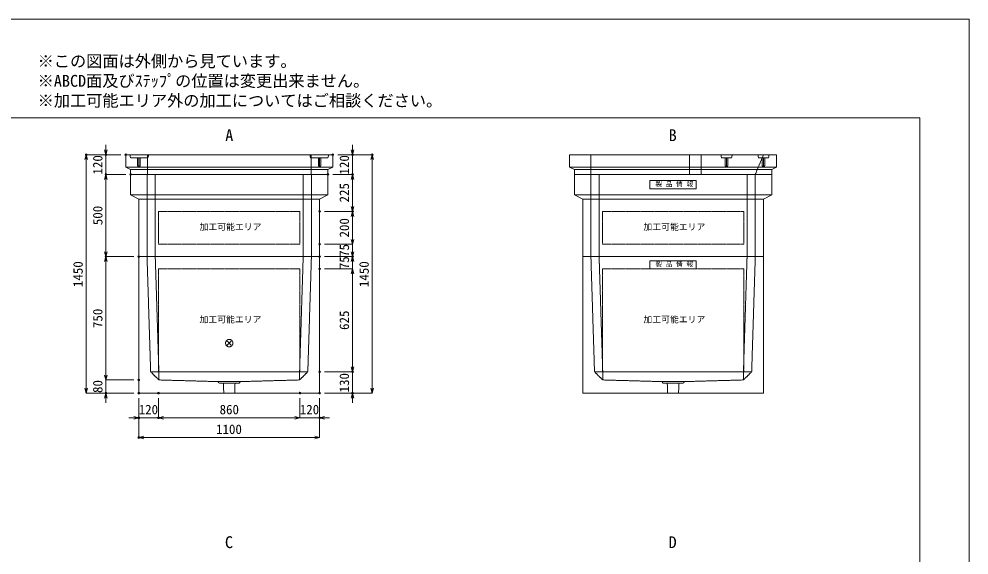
# Model space of a CAD drawing. Units: millimetres, scale not verified. Extents: x -4455 to 4455, y -3150 to 3150.
# Drawn here: x -1324 to 4455, y -109 to 3150 of the extents above; entities that cross this region are included whole.
import ezdxf
from ezdxf.enums import TextEntityAlignment as Align

# ---------------------------------------------------------------- set-up
doc = ezdxf.new("R2010")
doc.units = ezdxf.units.MM
doc.header["$LTSCALE"] = 20
doc.header["$PDMODE"] = 32
doc.header["$PDSIZE"] = 10
doc.linetypes.add('LONG_DASHED1', pattern=[7, 6, -1])
doc.linetypes.add('LONG_DOUBLE_CHAIN', pattern=[21.8, 18, -1, 0.6, -0.6, 0.6, -1])
for name, color, linetype, lineweight in [('0-0_D-TTL', 7, 'Continuous', 9), ('0-1_Defpoints', 7, 'Continuous', 9), ('0-3_D-TTL-TXT', 7, 'Continuous', 9), ('0-4_D-STR-TXT', 7, 'Continuous', 9), ('0-5_D-STR-DIM', 3, 'Continuous', 9), ('0-6_0', 7, 'Continuous', 9), ('0-7_D-STR', 7, 'Continuous', 9), ('0-9_D-STR-STR5', 1, 'LONG_DOUBLE_CHAIN', 9), ('0-A_D-STR-STR1', 7, 'LONG_DASHED1', 9), ('0-B_D-STR-STR2', 1, 'LONG_DASHED1', 9)]:
    doc.layers.add(name, color=color, linetype=linetype, lineweight=lineweight)
doc.styles.add('ＭＳ ゴシック', font='')
doc.styles.get('ＭＳ ゴシック').set_extended_font_data('MS Gothic')

# ---------------------------------------------------------------- blocks, each defined once
blk = doc.blocks.new('A$C4DE05FD1')
at = {"layer": '0-0_D-TTL', "color": 134}
for p, q in [((4000, 76000), (114800, 76000)), ((114800, 76000), (114800, 4000))]:
    blk.add_line(p, q, dxfattribs=at)
at = {"layer": '0-1_Defpoints', "color": 134}
for p, q in [((0, 84000), (118800, 84000)), ((118800, 84000), (118800, 0))]:
    blk.add_line(p, q, dxfattribs=at)
at = {"layer": '0-3_D-TTL-TXT', "style": 'ＭＳ ゴシック'}
for s, p in [('※この図面は外側から見ています。', (43260.9, 79815.7)), ('※ABCD面及びｽﾃｯﾌﾟの位置は変更出来ません。', (43260.9, 78215.7)), ('※加工可能エリア外の加工についてはご相談ください。', (43260.9, 76615.7))]:
    blk.add_text(s, height=962.2, dxfattribs=at).set_placement(p, align=Align.BOTTOM_LEFT)
blk = doc.blocks.new('_Open30')
at = {"layer": '0-6_0'}
blk.add_line((0, 0), (-20, 0), dxfattribs=at)
blk.add_lwpolyline([(-20, 5.36), (0, 0), (-20, -5.36)], dxfattribs=at)
blk = doc.blocks.new('A$C31CA379A')
at = {"layer": '0-4_D-STR-TXT', "style": 'ＭＳ ゴシック'}
for s, p in [('A', (-325.9, -2190.5)), ('B', (35638.6, -2190.5)), ('C', (-351.4, -35190.5)), ('D', (35638.6, -35190.5))]:
    blk.add_text(s, height=962.2, dxfattribs=at).set_placement(p, align=Align.BOTTOM_LEFT)
blk = doc.blocks.new('A$C737D46CD')
at = {"layer": '0-A_D-STR-STR1', "linetype": 'Continuous'}
blk.add_lwpolyline([(-2820, 0), (2820, 0), (2820, -1000), (-2820, -1000)], close=True, dxfattribs=at)
at = {"layer": '0-A_D-STR-STR1', "style": 'ＭＳ ゴシック'}
blk.add_text('製 品 情 報', height=577.3, dxfattribs=at).set_placement((-2149.6, -882.5), align=Align.BOTTOM_LEFT)
blk = doc.blocks.new('A$C531455C1')
at = {"layer": '0-7_D-STR'}
for p, q in [((-11000, 0), (11000, 0)), ((-11000, -16600), (-11000, 0)), ((11000, -16600), (11000, 0)), ((-11000, -16600), (11000, -16600))]:
    blk.add_line(p, q, dxfattribs=at)
at = {"layer": '0-7_D-STR', "linetype": 'LONG_DASHED1'}
for p, q in [((-10000, 0), (-9560, -14000)), ((-9000, 0), (-8560, -14000)), ((9000, 0), (8560, -14000)), ((10000, 0), (9560, -14000)), ((-8560, -15000), (-9560, -14000)), ((9560, -14000), (-9560, -14000)), ((-8560, -15000), (-8560, -14000)), ((-8560, -15000), (-1400, -15200)), ((8560, -15000), (1400, -15200)), ((8560, -15000), (9560, -14000)), ((8560, -15000), (8560, -14000)), ((-1200, -15380), (-1400, -15200)), ((1400, -15200), (-1400, -15200)), ((1200, -15380), (-1200, -15380)), ((-666, -16600), (-705, -15380)), ((666, -16600), (705, -15380)), ((1200, -15380), (1400, -15200))]:
    blk.add_line(p, q, dxfattribs=at)
at = {"layer": '0-9_D-STR-STR5'}
for p, q in [((8600, -1500), (8600, -14000)), ((8600, -14000), (-8600, -14000))]:
    blk.add_line(p, q, dxfattribs=at)
blk.add_lwpolyline([(8600, -1500), (-8600, -1500), (-8600, -14000)], dxfattribs=at)
at = {"layer": '0-A_D-STR-STR1'}
blk.add_blockref('A$C737D46CD', (0, -500), dxfattribs=at)
blk = doc.blocks.new('A$C5B81087F')
at = {"layer": '0-7_D-STR'}
for p, q in [((-12600, 2400), (12600, 2400)), ((-12600, 2400), (-12600, 900)), ((12600, 2400), (12600, 900)), ((-12600, 900), (12600, 900)), ((-12000, 600), (-12600, 900)), ((-12000, 600), (12000, 600)), ((-12000, 0), (-12000, 600)), ((-12000, 0), (12000, 0))]:
    blk.add_line(p, q, dxfattribs=at)
at = {"layer": '0-7_D-STR', "linetype": 'LONG_DASHED1'}
for p, q in [((-10000, 0), (-10000, 2400)), ((2000, 0), (2000, 2400)), ((3400, 0), (3400, 2400)), ((5900, 2000), (5800, 2400)), ((7100, 2000), (7200, 2400)), ((10000, 0), (11000, 2400)), ((10400, 2000), (10300, 2400)), ((11600, 2000), (11700, 2400)), ((5900, 2000), (7100, 2000)), ((10400, 2000), (11600, 2000))]:
    blk.add_line(p, q, dxfattribs=at)
at = {"layer": '0-7_D-STR'}
blk.add_lwpolyline([(12000, 0), (12000, 600), (12600, 900)], dxfattribs=at)
at = {"layer": '0-B_D-STR-STR2'}
for p, q in [((6500, 840), (6500, 2000)), ((11000, 840), (11000, 2000))]:
    blk.add_line(p, q, dxfattribs=at)
for points in [[(6660, 2000), (6660, 1000), (6340, 1000), (6340, 2000)], [(11160, 2000), (11160, 1000), (10840, 1000), (10840, 2000)]]:
    blk.add_lwpolyline(points, dxfattribs=at)
blk = doc.blocks.new('A$C2C935993')
at = {"layer": '0-7_D-STR'}
for p, q in [((-12600, 2400), (12600, 2400)), ((-12600, 2400), (-12600, 900)), ((12600, 2400), (12600, 900)), ((-12600, 900), (12600, 900)), ((-12000, 600), (-12600, 900)), ((-12000, 600), (12000, 600)), ((-12000, 0), (-12000, 600)), ((-12000, 0), (12000, 0))]:
    blk.add_line(p, q, dxfattribs=at)
at = {"layer": '0-7_D-STR', "linetype": 'LONG_DASHED1'}
for p, q in [((-12000, 2000), (-12100, 2400)), ((-9950, 0), (-9950, 2400)), ((-9900, 2000), (-9800, 2400)), ((9900, 2000), (9800, 2400)), ((9950, 0), (9950, 2400)), ((12000, 2000), (12100, 2400)), ((-9900, 2000), (-12000, 2000)), ((9900, 2000), (12000, 2000))]:
    blk.add_line(p, q, dxfattribs=at)
at = {"layer": '0-7_D-STR'}
blk.add_lwpolyline([(12000, 0), (12000, 600), (12600, 900)], dxfattribs=at)
at = {"layer": '0-B_D-STR-STR2'}
for p, q in [((-11000, 840), (-11000, 2000)), ((11000, 840), (11000, 2000))]:
    blk.add_line(p, q, dxfattribs=at)
for points in [[(-11160, 2000), (-11160, 1000), (-10840, 1000), (-10840, 2000)], [(11160, 2000), (11160, 1000), (10840, 1000), (10840, 2000)]]:
    blk.add_lwpolyline(points, dxfattribs=at)
blk = doc.blocks.new('A$Cab405fa5')
at = {"layer": '0-7_D-STR'}
for p, q in [((12000, 10000), (-12000, 10000)), ((-12000, 7500), (-12000, 10000)), ((12000, 7500), (12000, 10000)), ((-12000, 7500), (-11000, 7000)), ((-12000, 7500), (12000, 7500)), ((-11000, 0), (-11000, 7000)), ((11000, 7000), (-11000, 7000)), ((12000, 7500), (11000, 7000)), ((11000, 0), (11000, 7000)), ((11000, 0), (-11000, 0))]:
    blk.add_line(p, q, dxfattribs=at)
at = {"layer": '0-7_D-STR', "linetype": 'LONG_DASHED1'}
for p, q in [((-10000, 10000), (-10000, 0)), ((-9000, 10000), (-9000, 0)), ((9000, 10000), (9000, 0)), ((10000, 10000), (10000, 0))]:
    blk.add_line(p, q, dxfattribs=at)
at = {"layer": '0-9_D-STR-STR5'}
for p, q in [((8600, 5500), (8600, 1500)), ((8600, 1500), (-8600, 1500))]:
    blk.add_line(p, q, dxfattribs=at)
blk.add_lwpolyline([(8600, 5500), (-8600, 5500), (-8600, 1500)], dxfattribs=at)
blk = doc.blocks.new('A$Ca88be350')
at = {"layer": '0-7_D-STR'}
for p, q in [((12000, 10000), (-12000, 10000)), ((-12000, 7500), (-12000, 10000)), ((12000, 7500), (12000, 10000)), ((-12000, 7500), (-11000, 7000)), ((-12000, 7500), (12000, 7500)), ((-11000, 0), (-11000, 7000)), ((11000, 7000), (-11000, 7000)), ((12000, 7500), (11000, 7000)), ((11000, 0), (11000, 7000)), ((11000, 0), (-11000, 0))]:
    blk.add_line(p, q, dxfattribs=at)
at = {"layer": '0-7_D-STR', "linetype": 'LONG_DASHED1'}
for p, q in [((-10000, 10000), (-10000, 0)), ((-9000, 10000), (-9000, 0)), ((9000, 10000), (9000, 0)), ((10000, 10000), (10000, 0))]:
    blk.add_line(p, q, dxfattribs=at)
at = {"layer": '0-9_D-STR-STR5'}
for p, q in [((8600, 5500), (8600, 1500)), ((8600, 1500), (-8600, 1500))]:
    blk.add_line(p, q, dxfattribs=at)
blk.add_lwpolyline([(8600, 5500), (-8600, 5500), (-8600, 1500)], dxfattribs=at)
at = {"layer": '0-A_D-STR-STR1'}
blk.add_blockref('A$C737D46CD', (0, 9250), dxfattribs=at)
blk = doc.blocks.new('A$C7CE826D1')
at = {"layer": '0-7_D-STR'}
for p, q in [((-11000, 0), (11000, 0)), ((-11000, -16600), (-11000, 0)), ((11000, -16600), (11000, 0)), ((-11000, -16600), (11000, -16600))]:
    blk.add_line(p, q, dxfattribs=at)
at = {"layer": '0-7_D-STR', "linetype": 'LONG_DASHED1'}
for p, q in [((-10000, 0), (-9560, -14000)), ((-9000, 0), (-8560, -14000)), ((9000, 0), (8560, -14000)), ((10000, 0), (9560, -14000)), ((-8560, -15000), (-9560, -14000)), ((9560, -14000), (-9560, -14000)), ((-8560, -15000), (-8560, -14000)), ((-8560, -15000), (-1400, -15200)), ((8560, -15000), (1400, -15200)), ((8560, -15000), (9560, -14000)), ((8560, -15000), (8560, -14000)), ((-1200, -15380), (-1400, -15200)), ((1400, -15200), (-1400, -15200)), ((1200, -15380), (-1200, -15380)), ((-666, -16600), (-705, -15380)), ((666, -16600), (705, -15380)), ((1200, -15380), (1400, -15200))]:
    blk.add_line(p, q, dxfattribs=at)
at = {"layer": '0-9_D-STR-STR5'}
for p, q in [((8600, -1500), (-8600, -1500)), ((-8600, -1500), (-8600, -14000)), ((8600, -1500), (8600, -14000)), ((8600, -14000), (-8600, -14000))]:
    blk.add_line(p, q, dxfattribs=at)
blk = doc.blocks.new('A$C1C640AAB')
at = {"layer": '0-9_D-STR-STR5'}
for p, q in [((-318.2, -318.2), (318.2, 318.2)), ((-318.2, 318.2), (318.2, -318.2))]:
    blk.add_line(p, q, dxfattribs=at)
blk.add_circle((0, 0), 450, dxfattribs=at)
blk = doc.blocks.new('A$Cc8208e51')
at = {"layer": '0-7_D-STR'}
blk.add_blockref('A$C7CE826D1', (0, 0), dxfattribs=at)
at = {"layer": '0-9_D-STR-STR5'}
blk.add_blockref('A$C1C640AAB', (0, -10520), dxfattribs=at)

msp = doc.modelspace()

# ---------------------------------------------------------------- linework, layer by layer
at = {"layer": '0-1_Defpoints'}
for p in [(-915, 2325), (-795, 2325), (-675, 2325), (585, 2325), (705, 2325), (825, 2325), (-795, 2205), (-645, 2205), (555, 2205), (555, 2205), (705, 2205), (505, 1980), (705, 1980), (505, 1780), (-795, 1705), (-595, 1705), (505, 1705), (505, 1705), (705, 1705), (705, 1705), (505, 1630), (505, 1630), (505, 1005), (505, 1005), (705, 1005), (-595, 955), (-595, 955), (-795, 875), (-595, 875), (-595, 875), (-475, 875), (385, 875), (505, 875), (505, 875), (705, 875), (-595, 725), (-475, 725), (505, 725), (-595, 605)]:
    msp.add_point(p, dxfattribs=at)
at = {"layer": '0-5_D-STR-DIM'}
for p, q in [((-795, 2355), (-795, 2385)), ((705, 2355), (705, 2385)), ((-705, 2325), (-915, 2325)), ((-705, 2325), (-795, 2325)), ((-795, 2205), (-795, 2325)), ((615, 2325), (705, 2325)), ((615, 2325), (825, 2325)), ((705, 2205), (705, 2325)), ((-915, 905), (-915, 2295)), ((825, 905), (825, 2295)), ((-675, 2205), (-795, 2205)), ((-675, 2205), (-795, 2205)), ((585, 2205), (705, 2205)), ((585, 2205), (705, 2205)), ((-795, 2175), (-795, 2145)), ((-795, 1735), (-795, 2175)), ((705, 2175), (705, 2145)), ((705, 2010), (705, 2175)), ((535, 1980), (705, 1980)), ((535, 1980), (705, 1980)), ((705, 1810), (705, 1950)), ((705, 1810), (705, 1840)), ((535, 1780), (705, 1780)), ((535, 1780), (705, 1780)), ((705, 1780), (705, 1705)), ((705, 1735), (705, 1765)), ((-625, 1705), (-795, 1705)), ((-625, 1705), (-795, 1705)), ((535, 1705), (705, 1705)), ((535, 1705), (705, 1705)), ((705, 1630), (705, 1705)), ((-795, 985), (-795, 1675)), ((535, 1630), (705, 1630)), ((535, 1630), (705, 1630)), ((705, 1675), (705, 1645)), ((705, 1600), (705, 1570)), ((705, 1600), (705, 1035)), ((705, 1035), (705, 1065)), ((-795, 985), (-795, 1015)), ((535, 1005), (705, 1005)), ((535, 1005), (705, 1005)), ((705, 1005), (705, 875)), ((-625, 955), (-795, 955)), ((-625, 955), (-795, 955)), ((-795, 955), (-795, 875)), ((-625, 875), (-915, 875)), ((-625, 875), (-795, 875)), ((535, 875), (825, 875)), ((535, 875), (705, 875)), ((-795, 845), (-795, 815)), ((-595, 845), (-595, 605)), ((-595, 845), (-595, 725)), ((-475, 845), (-475, 725)), ((-475, 845), (-475, 725)), ((385, 845), (385, 725)), ((385, 845), (385, 725)), ((505, 845), (505, 725)), ((505, 845), (505, 605)), ((705, 845), (705, 815)), ((-625, 725), (-655, 725)), ((-475, 725), (-595, 725)), ((355, 725), (-445, 725)), ((-445, 725), (-415, 725)), ((355, 725), (325, 725)), ((385, 725), (505, 725)), ((535, 725), (565, 725)), ((475, 605), (-565, 605))]:
    msp.add_line(p, q, dxfattribs=at)

# ---------------------------------------------------------------- block references
at = {"layer": '0-0_D-TTL', "xscale": 0.075, "yscale": 0.075}
msp.add_blockref('A$C4DE05FD1', (-4455, -3150), dxfattribs=at)
at = {"layer": '0-4_D-STR-TXT', "xscale": 0.075, "yscale": 0.075}
msp.add_blockref('A$C31CA379A', (-45, 2550), dxfattribs=at)
at = {"layer": '0-5_D-STR-DIM', "xscale": 1.5, "yscale": 1.5}
for p, rotation in [((-915, 2325), 90), ((-795, 2325), 270), ((705, 2325), 270), ((825, 2325), 90), ((-795, 2205), 90), ((-795, 2205), 90), ((705, 2205), 90), ((705, 2205), 90), ((705, 1980), 270), ((705, 1980), 90), ((705, 1780), 270), ((705, 1780), 270), ((-795, 1705), 270), ((705, 1705), 270), ((-795, 1705), 90), ((705, 1705), 90), ((705, 1630), 90), ((705, 1630), 90), ((-795, 955), 270), ((-795, 955), 270), ((705, 1005), 270), ((705, 1005), 270), ((-915, 875), 270), ((-795, 875), 90), ((705, 875), 90), ((825, 875), 270), ((-475, 725), 180), ((-475, 725), 180), ((505, 725), 180), ((-595, 605), 180)]:
    msp.add_blockref('_Open30', p, dxfattribs=dict(at, rotation=rotation))
for p in [(-595, 725), (385, 725), (385, 725), (505, 605)]:
    msp.add_blockref('_Open30', p, dxfattribs=at)
at = {"layer": '0-7_D-STR', "xscale": 0.05, "yscale": 0.05}
for name, p in [('A$C2C935993', (-45, 2205)), ('A$C5B81087F', (2655, 2205)), ('A$Cab405fa5', (-45, 1705)), ('A$Ca88be350', (2655, 1705)), ('A$Cc8208e51', (-45, 1705)), ('A$C531455C1', (2655, 1705))]:
    msp.add_blockref(name, p, dxfattribs=at)

# ---------------------------------------------------------------- texts
at = {"layer": '0-5_D-STR-DIM', "style": 'ＭＳ ゴシック'}
for s, p in [('120', (-798.9, 2204.22)), ('120', (701.1, 2204.22)), ('225', (701.1, 2034.48)), ('500', (-798.9, 1896.35)), ('200', (701.1, 1821.2)), ('75', (701.1, 1703.38)), ('75', (701.1, 1628.38)), ('1450', (-918.9, 1519.72)), ('1450', (821.1, 1519.72)), ('750', (-798.9, 1270.6)), ('625', (701.1, 1259.18)), ('130', (701.1, 879.22)), ('80', (-798.9, 875.85))]:
    msp.add_text(s, height=57.77, rotation=90, dxfattribs=at).set_placement(p, align=Align.BOTTOM_LEFT)
for s, p in [('120', (-595.78, 728.9)), ('860', (-103.65, 728.9)), ('120', (384.22, 728.9)), ('1100', (-125.28, 608.9))]:
    msp.add_text(s, height=57.77, dxfattribs=at).set_placement(p, align=Align.BOTTOM_LEFT)
at = {"layer": '0-9_D-STR-STR5', "style": 'ＭＳ ゴシック'}
for p in [(-225.48, 1854.75), (2474.52, 1854.75), (-225.48, 1292.25), (2474.52, 1292.25)]:
    msp.add_text('加工可能エリア', height=38.42, dxfattribs=at).set_placement(p, align=Align.BOTTOM_LEFT)

doc.saveas('drawing.dxf')
